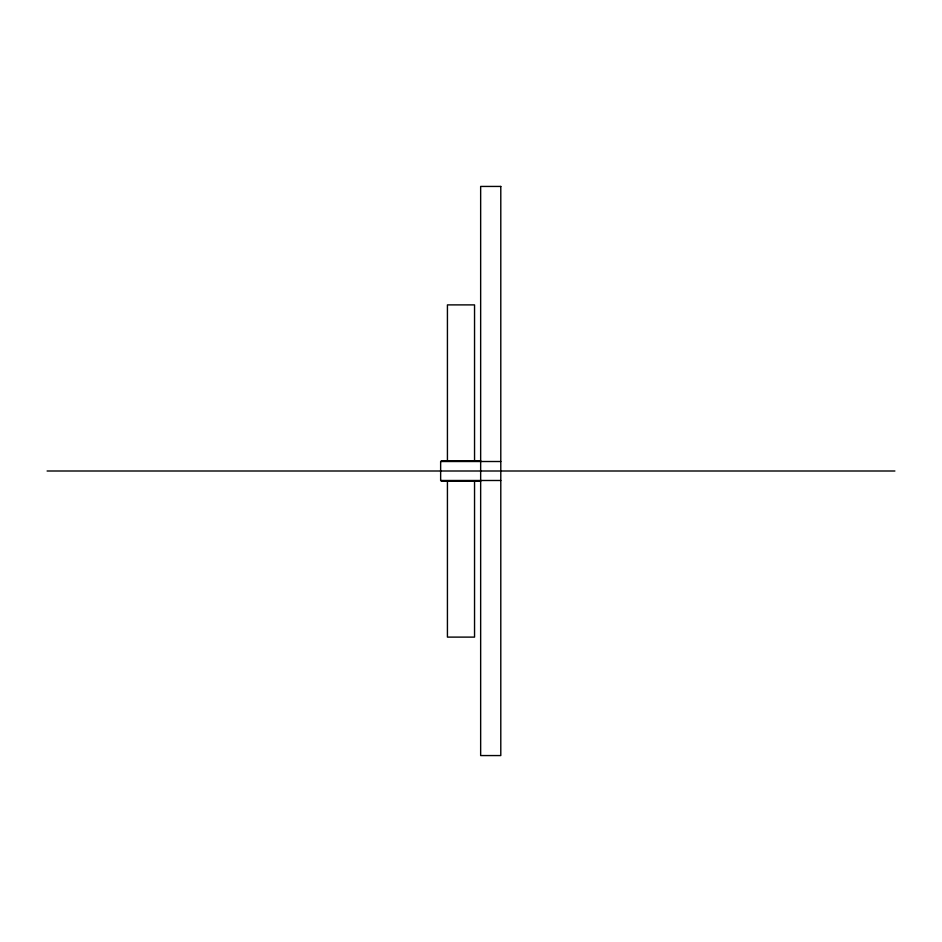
<?xml version="1.0" encoding="UTF-8"?>
<svg xmlns="http://www.w3.org/2000/svg" width="942" height="942" viewBox="0 0 942 942"><rect width="100%" height="100%" fill="white"/><g stroke="black" fill="none" stroke-linecap="round" stroke-linejoin="round"><path stroke-width="1.41" d="M480.655 460.826L441.327 460.826L441.327 461.509M500.791 461.509L440.644 461.509L440.644 480.491L500.791 480.491M47.1 471L894.9 471M480.655 481.174L441.327 481.174L441.327 480.491M474.544 460.826L474.544 304.89L447.426 304.89L447.426 460.826M474.544 481.174L474.544 637.11L447.426 637.11L447.426 481.174M500.791 186.434L480.655 186.434L480.655 755.566L500.791 755.566L500.791 186.434"/></g></svg>
